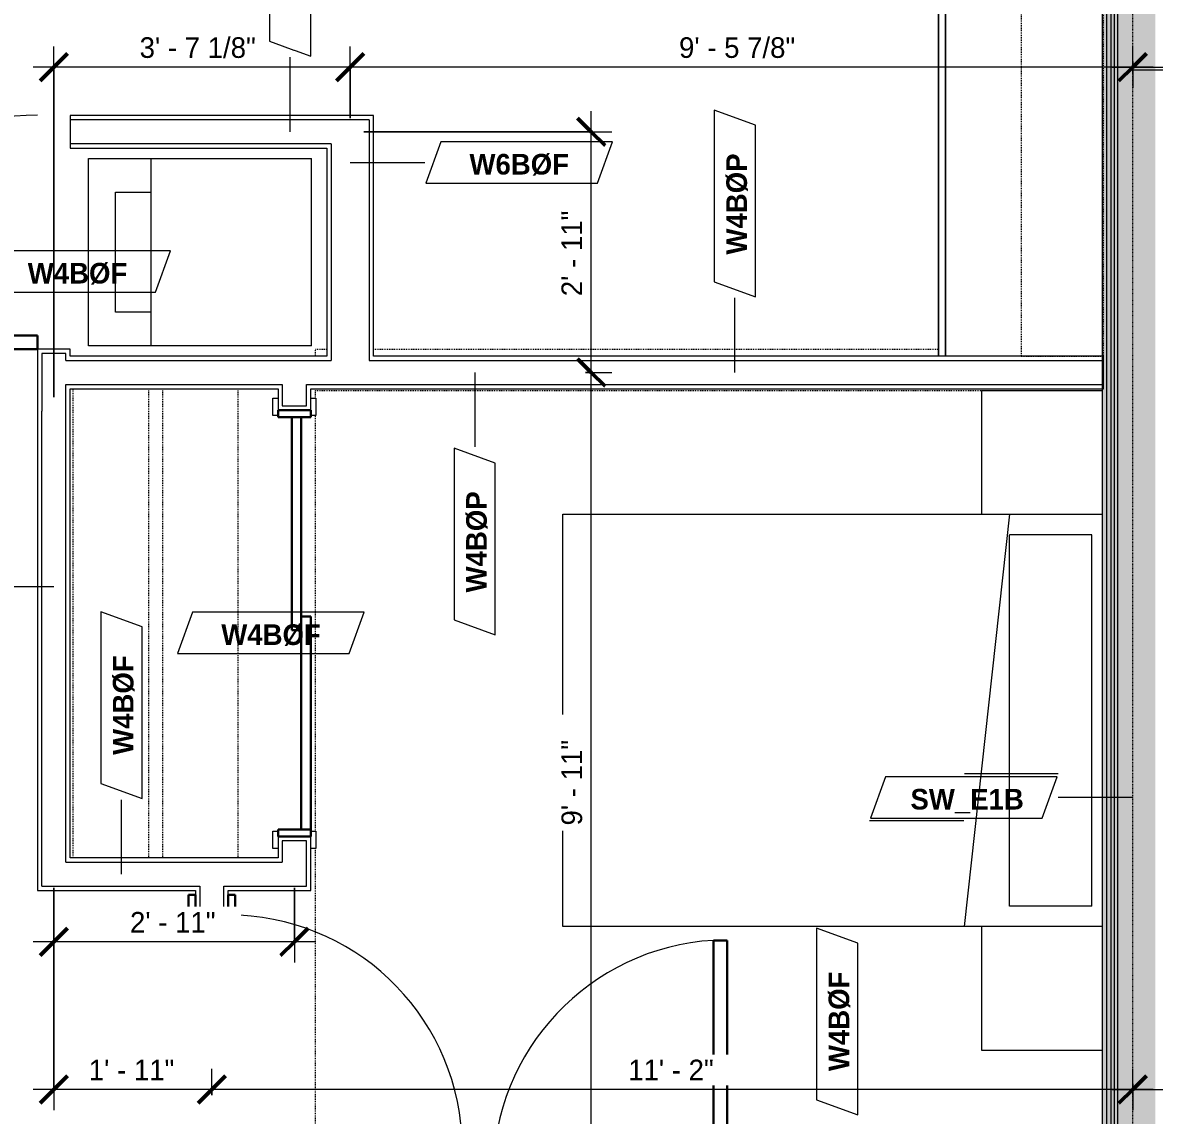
# Model space of a CAD drawing. Header units: inches. Extents: x -4010 to -1814, y 9846 to 12241.
# Drawn here: x -3097.1 to -2932.4, y 11808.7 to 11967.6 of the extents above; entities that cross this region are included whole.
import ezdxf

# ---------------------------------------------------------------- set-up
doc = ezdxf.new("R2010")
doc.units = ezdxf.units.IN
doc.header["$MEASUREMENT"] = 0
doc.linetypes.add('Dash', pattern=[0.25, 0.125, -0.125])
doc.linetypes.add('Dash 3_32_', pattern=[0.1875, 0.09375, -0.09375])
for name, color, linetype, lineweight in [('0-1', 7, 'Continuous', 5), ('A-ANNO-DIMS', 211, 'Continuous', 9), ('A-ANNO-DIMS-32', 211, 'Continuous', 9), ('A-DETL-1', 90, 'Dash 3_32_', 18), ('A-DOOR-3', 31, 'Continuous', 9), ('A-DOOR-4', 31, 'Continuous', 30), ('A-DOOR-FRAM-3', 31, 'Continuous', 30), ('A-WALL', 113, 'Continuous', 18), ('A-WALL-2', 250, 'Continuous', 18), ('A-WALL-3', 113, 'Continuous', 9), ('A-WALL-IDEN', 211, 'Continuous', 9), ('I-FURN', 30, 'Continuous', 9), ('I-FURN-HDLN', 30, 'Dash', 9), ('I-WALL-2', 241, 'Continuous', 5), ('I-WALL-3', 7, 'Continuous', 9), ('P-SANR-FIXT', 6, 'Continuous', 9), ('Q-CASE', 31, 'Continuous', 9), ('Q-CASE-HDLN', 31, 'Dash', 9)]:
    doc.layers.add(name, color=color, linetype=linetype, lineweight=lineweight)
doc.styles.add('Century Gothic', font='ufonts.com_century-gothic.ttf', dxfattribs={"height": 3})
doc.styles.add('Century Gothic_B_1', font='GOTHICB.TTF', dxfattribs={"height": 3})
doc.dimstyles.new('OD_1__HACK_2', dxfattribs={"dimscale": 12, "dimtxt": 3.132505, "dimasz": 0.333333, "dimexe": 0.25, "dimexo": 0.166667, "dimgap": 0.041667, "dimtad": 1, "dimdec": 4, "dimrnd": 0.0625, "dimzin": 3, "dimdsep": 46, "dimlunit": 4, "dimtxsty": 'Century Gothic', "dimblk1": 'OBLIQUE', "dimblk2": 'OBLIQUE', "dimsah": 1, "dimcen": 0.09, "dimdle": 0.25, "dimazin": 0, "dimtfac": 1, "dimtdec": 4, "dimtix": 1, "dimtmove": 0, "dimatfit": 3, "dimfxl": 1, "dimtvp": 1, "dimtfill": 1, "dimfrac": 2, "dimtolj": 1, "dimtzin": 0, "dimarcsym": 2})

# ---------------------------------------------------------------- blocks, each defined once
blk = doc.blocks.new('CTR - 1st Phase - Common Walls_rvt-1-UNIT PLANS - 1ST FLOOR')
at = {"layer": 'I-WALL-2'}
for points in [[(-2939.96, 11725.36), (-2939.34, 11725.36), (-2939.34, 12081.69), (-2939.96, 12081.69), (-2939.96, 11726.32)], [(-2938.71, 11724.74), (-2938.71, 12081.69), (-2939.34, 12081.69), (-2939.34, 11724.74)], [(-2938.21, 11724.74), (-2938.21, 12081.69), (-2938.71, 12081.69), (-2938.71, 11724.74)], [(-2937.71, 11724.74), (-2937.71, 12081.69), (-2938.21, 12081.69), (-2938.21, 11724.74)], [(-2937.71, 11724.74), (-2932.21, 11724.74), (-2932.21, 12081.69), (-2937.71, 12081.69), (-2937.71, 11725.36)]]:
    blk.add_hatch(color=256, dxfattribs=at).paths.add_polyline_path(points, flags=0)
at = {"layer": 'A-WALL-2'}
for p, q in [((-2939.34, 12081.69), (-2939.34, 11725.36)), ((-2938.71, 12081.69), (-2938.71, 11725.36)), ((-2938.21, 12081.69), (-2938.21, 11725.36)), ((-2937.71, 12081.69), (-2937.71, 11725.36))]:
    blk.add_line(p, q, dxfattribs=at)
at = {"layer": 'I-WALL-3'}
blk.add_line((-2939.96, 12081.69), (-2939.96, 11761.49), dxfattribs=at)
blk = doc.blocks.new('SLIDING - FLUSH - 5-0 x 6-8-3203586-UNIT PLANS - 1ST FLOOR')
at = {"layer": 'A-DOOR-3'}
for p, q in [((-32.75, 3.25), (-30.25, 3.25)), ((-32.75, 2.5), (-32.75, 3.25)), ((-30.25, 2.5), (-32.75, 2.5)), ((-30.25, 3.25), (-30.25, 2.5)), ((30.25, 3.25), (32.75, 3.25)), ((30.25, 2.5), (30.25, 3.25)), ((32.75, 2.5), (30.25, 2.5)), ((32.75, 3.25), (32.75, 2.5)), ((-32.75, -2.25), (-30.25, -2.25)), ((-32.75, -3), (-32.75, -2.25)), ((-30.25, -3), (-32.75, -3)), ((-30.25, -2.25), (-30.25, -3)), ((30.25, -2.25), (32.75, -2.25)), ((30.25, -3), (30.25, -2.25)), ((32.75, -3), (30.25, -3)), ((32.75, -2.25), (32.75, -3))]:
    blk.add_line(p, q, dxfattribs=at)
at = {"layer": 'A-DOOR-4'}
for p, q in [((-1, -0.88), (-1, 0.5)), ((-1, 0.5), (30, 0.5)), ((30, 0.5), (30, -0.88)), ((-30, -2.25), (-30, -0.88)), ((-30, -0.88), (1, -0.88)), ((30, -0.88), (-1, -0.88)), ((1, -0.88), (1, -2.25)), ((1, -2.25), (-30, -2.25))]:
    blk.add_line(p, q, dxfattribs=at)
at = {"layer": 'A-DOOR-FRAM-3'}
for p, q in [((-31, -2.25), (-31, 2.5)), ((-31, 2.5), (-30, 2.5)), ((-30, 2.5), (-30, -2.25)), ((30, 2.5), (31, 2.5)), ((30, -2.25), (30, 2.5)), ((31, 2.5), (31, -2.25)), ((-30, -2.25), (-31, -2.25)), ((31, -2.25), (30, -2.25))]:
    blk.add_line(p, q, dxfattribs=at)
blk = doc.blocks.new('SWING - SINGLE - FLUSH - 2-10 x 6-8 - PRIVACY-3199407-UNIT PLANS - 1ST FLOOR')
at = {"layer": 'A-DOOR-3'}
blk.add_arc((17, 2.37), 34.07, 93.3657, 180, dxfattribs=at)
at = {"layer": 'A-DOOR-4'}
for p, q in [((15, 2.37), (15, 36.38)), ((17, 36.38), (15, 36.38)), ((17, 2.37), (17, 36.38)), ((17, 2.37), (15, 2.37))]:
    blk.add_line(p, q, dxfattribs=at)
at = {"layer": 'A-DOOR-FRAM-3'}
for p, q in [((-17, 3.37), (-20, 3.37)), ((-20, 3.37), (-20, 2.37)), ((-17, 2.37), (-17, 3.37)), ((20, 3.37), (17, 3.37)), ((17, 3.37), (17, 2.37)), ((20, 2.37), (20, 3.37)), ((-20, 2.37), (-17, 2.37)), ((17, 2.37), (20, 2.37)), ((-17, -2.38), (-20, -2.38)), ((-20, -2.38), (-20, -3.38)), ((-17, -3.38), (-17, -2.38)), ((20, -2.38), (17, -2.38)), ((17, -2.38), (17, -3.38)), ((20, -3.38), (20, -2.38)), ((-20, -3.38), (-17, -3.38)), ((17, -3.38), (20, -3.38))]:
    blk.add_line(p, q, dxfattribs=at)
blk = doc.blocks.new('OD_CW_Closet - OD_CW_Closet-3786599-UNIT PLANS - 1ST FLOOR')
at = {"layer": 'Q-CASE-HDLN'}
for p, q in [((0.74, -24), (0.74, 0)), ((0.74, 0), (68.99, 0)), ((68.99, 0), (68.99, -24)), ((0.74, -11), (68.99, -11)), ((0.74, -13), (68.99, -13)), ((68.99, -24), (0.74, -24))]:
    blk.add_line(p, q, dxfattribs=at)
blk = doc.blocks.new('SWING - SINGLE - FLUSH - 34_ x 80_ - OFFSET PIVOT DOOR AT WASHER_DRYER-3630089-UNIT PLANS - 1ST FLOOR')
at = {"layer": 'A-DOOR-3'}
blk.add_arc((17, -2.37), 34.07, 180, 266.6343, dxfattribs=at)
at = {"layer": 'A-DOOR-4'}
for p, q in [((15, -2.37), (15, -36.38)), ((17, -2.37), (15, -2.37)), ((17, -2.37), (17, -36.38)), ((17, -36.38), (15, -36.38))]:
    blk.add_line(p, q, dxfattribs=at)
blk = doc.blocks.new('Bed-Standard - Queen 60_ x 79_-V75-UNIT PLANS - 1ST FLOOR')
at = {"layer": 'I-FURN'}
for p, q in [((-19.31, 41.3), (40.69, 41.3)), ((-19.31, -37.2), (-19.31, 41.3)), ((40.69, 41.3), (40.69, -37.2)), ((40.69, -23.7), (-19.31, -17.13)), ((-16.31, -23.7), (37.69, -23.7)), ((-16.31, -35.7), (-16.31, -23.7)), ((37.69, -35.7), (37.69, -23.7)), ((-16.31, -35.7), (37.69, -35.7))]:
    blk.add_line(p, q, dxfattribs=at)
at = {"layer": 'I-FURN-HDLN'}
for p, q in [((-55.31, 77.3), (-7.94, 77.3)), ((-5.44, 77.3), (55.06, 77.3)), ((57.56, 77.3), (58.94, 77.3)), ((58.69, 77.3), (58.69, -37.2)), ((63.69, 77.3), (64.69, 77.3)), ((64.69, 77.3), (64.69, 75.61)), ((64.69, 68.86), (64.69, -13.39)), ((-55.31, 17.36), (-55.31, 51.36))]:
    blk.add_line(p, q, dxfattribs=at)
blk = doc.blocks.new('Stacked Washer and Dryer - 26_x25_ - Private-1352637-UNIT PLANS - 1ST FLOOR')
at = {"layer": 'P-SANR-FIXT'}
for p, q in [((0, 13.625), (32.4375, 13.625)), ((0, 13.625), (0, -13.625)), ((23.34375, 13.625), (23.34375, -13.625)), ((32.4375, 13.625), (32.4375, -13.625)), ((23.34375, 8.75), (28.53125, 8.75)), ((28.53125, 8.75), (28.53125, -8.75)), ((28.53125, -8.75), (23.34375, -8.75)), ((32.4375, -13.625), (0, -13.625))]:
    blk.add_line(p, q, dxfattribs=at)
blk = doc.blocks.new('Table-Night Stand - 18_ x 18_ x 24_-1372838-UNIT PLANS - 1ST FLOOR')
at = {"layer": 'I-FURN'}
for p, q in [((0.15, 0), (18.15, 0)), ((18.15, 0), (18.15, -17.5))]:
    blk.add_line(p, q, dxfattribs=at)
blk = doc.blocks.new('Table-Night Stand - 18_ x 18_ x 24_-V87-UNIT PLANS - 1ST FLOOR')
at = {"layer": 'I-FURN'}
for p, q in [((0.15, 0), (18.15, 0)), ((0.15, -17.5), (0.15, 0))]:
    blk.add_line(p, q, dxfattribs=at)
blk = doc.blocks.new('OD_CW_Base Cabinet - OD_CW_Base Cabinet-3857750-UNIT PLANS - 1ST FLOOR')
at = {"layer": 'Q-CASE'}
for p, q in [((0.74, 1), (162.69, 1)), ((162.69, 1), (0.74, 1)), ((0.74, 0), (162.69, 0)), ((162.69, 0), (0.74, 0))]:
    blk.add_line(p, q, dxfattribs=at)
blk = doc.blocks.new('OD_CW_Upper Cabinet - OD_CW_Upper Cabinet-3856828-UNIT PLANS - 1ST FLOOR')
at = {"layer": 'Q-CASE-HDLN'}
for p, q in [((162.69, 24), (0.74, 24)), ((0.74, 24), (0.74, 12)), ((162.69, 12), (162.69, 24)), ((0.74, 12), (162.69, 12))]:
    blk.add_line(p, q, dxfattribs=at)
blk = doc.blocks.new('DIMBLOCK214-UNIT PLANS - 1ST FLOOR')
at = {"layer": 'A-ANNO-DIMS-32'}
for p, q in [((-2821.65, 11953.74), (-2821.65, 11964.16)), ((-2938.52, 11961.16), (-2821.65, 11961.16)), ((-2935.52, 11961.98), (-2935.52, 11958.16)), ((-2935.52, 11961.16), (-2935.52, 11961.98)), ((-2821.65, 11961.16), (-2821.65, 11953.74))]:
    blk.add_line(p, q, dxfattribs=at)
at = {"layer": 'A-ANNO-DIMS-32', "lineweight": 50}
for p, q in [((-2935.52, 11961.16), (-2933.52, 11963.16)), ((-2821.65, 11961.16), (-2819.65, 11963.16)), ((-2935.52, 11961.16), (-2937.52, 11959.16)), ((-2821.65, 11961.16), (-2823.65, 11959.16))]:
    blk.add_line(p, q, dxfattribs=at)
at = {"layer": 'A-ANNO-DIMS-32', "color": 0, "insert": (-2887.66, 11965.5), "char_height": 3, "width": 21.7784, "attachment_point": 1, "line_spacing_factor": 0.984502, "style": 'Century Gothic', "bg_fill": 3, "box_fill_scale": 1.25, "bg_fill_color": 256, "bg_fill_true_color": 13158600, "bg_fill_transparency": 0}
blk.add_mtext('9\' - 5 7/8"', dxfattribs=at)
blk = doc.blocks.new('_Oblique')
at = {"color": 0, "linetype": 'ByBlock', "lineweight": -2}
blk.add_line((-0.5, -0.5), (0.5, 0.5), dxfattribs=at)
blk = doc.blocks.new('DIMBLOCK216-UNIT PLANS - 1ST FLOOR')
at = {"layer": 'A-ANNO-DIMS-32', "lineweight": 50}
for p, q in [((-2935.52, 11812.42), (-2933.52, 11814.42)), ((-2801.52, 11812.42), (-2799.52, 11814.42)), ((-2935.52, 11812.42), (-2937.52, 11810.42)), ((-2801.52, 11812.42), (-2803.52, 11810.42))]:
    blk.add_line(p, q, dxfattribs=at)
at = {"layer": 'A-ANNO-DIMS-32'}
for p, q in [((-2938.52, 11812.42), (-2801.52, 11812.42)), ((-2935.52, 11813.25), (-2935.52, 11809.42)), ((-2935.52, 11812.42), (-2935.52, 11813.25)), ((-2801.52, 11813.25), (-2801.52, 11809.42)), ((-2801.52, 11812.42), (-2801.52, 11813.25))]:
    blk.add_line(p, q, dxfattribs=at)
at = {"layer": 'A-ANNO-DIMS-32', "color": 0, "insert": (-2874.94, 11816.76), "char_height": 3, "width": 15.394, "attachment_point": 1, "line_spacing_factor": 0.984502, "style": 'Century Gothic', "bg_fill": 3, "box_fill_scale": 1.25, "bg_fill_color": 256, "bg_fill_true_color": 13158600, "bg_fill_transparency": 0}
blk.add_mtext('11\' - 2"', dxfattribs=at)
blk = doc.blocks.new('DIMBLOCK220-UNIT PLANS - 1ST FLOOR')
at = {"layer": 'A-ANNO-DIMS-32', "lineweight": 50}
for p, q in [((-3014.31, 11916.74), (-3016.31, 11918.74)), ((-3014.31, 11916.74), (-3012.31, 11914.74)), ((-3014.31, 11797.74), (-3016.31, 11799.74)), ((-3014.31, 11797.74), (-3012.31, 11795.74))]:
    blk.add_line(p, q, dxfattribs=at)
at = {"layer": 'A-ANNO-DIMS-32'}
for p, q in [((-3015.14, 11916.74), (-3011.31, 11916.74)), ((-3014.31, 11916.74), (-3015.14, 11916.74)), ((-3014.31, 11797.74), (-3014.31, 11916.74)), ((-3015.14, 11797.74), (-3011.31, 11797.74)), ((-3014.31, 11797.74), (-3015.14, 11797.74))]:
    blk.add_line(p, q, dxfattribs=at)
at = {"layer": 'A-ANNO-DIMS-32', "color": 0, "insert": (-3018.65, 11850.83), "char_height": 3, "width": 15.394, "attachment_point": 1, "rotation": 90, "line_spacing_factor": 0.984502, "style": 'Century Gothic', "bg_fill": 3, "box_fill_scale": 1.25, "bg_fill_color": 256, "bg_fill_true_color": 13158600, "bg_fill_transparency": 0}
blk.add_mtext('9\' - 11"', dxfattribs=at)
blk = doc.blocks.new('DIMBLOCK221-UNIT PLANS - 1ST FLOOR')
at = {"layer": 'A-ANNO-DIMS-32'}
for p, q in [((-3014.31, 11916.74), (-3014.31, 11954.74)), ((-3047.4, 11951.74), (-3011.31, 11951.74)), ((-3014.31, 11951.74), (-3047.4, 11951.74)), ((-3015.14, 11916.74), (-3011.31, 11916.74)), ((-3014.31, 11916.74), (-3015.14, 11916.74))]:
    blk.add_line(p, q, dxfattribs=at)
at = {"layer": 'A-ANNO-DIMS-32', "lineweight": 50}
for p, q in [((-3014.31, 11951.74), (-3016.31, 11953.74)), ((-3014.31, 11951.74), (-3012.31, 11949.74)), ((-3014.31, 11916.74), (-3016.31, 11918.74)), ((-3014.31, 11916.74), (-3012.31, 11914.74))]:
    blk.add_line(p, q, dxfattribs=at)
at = {"layer": 'A-ANNO-DIMS-32', "color": 0, "insert": (-3018.65, 11927.83), "char_height": 3, "width": 15.394, "attachment_point": 1, "rotation": 90, "line_spacing_factor": 0.984502, "style": 'Century Gothic', "bg_fill": 3, "box_fill_scale": 1.25, "bg_fill_color": 256, "bg_fill_true_color": 13158600, "bg_fill_transparency": 0}
blk.add_mtext('2\' - 11"', dxfattribs=at)
blk = doc.blocks.new('DIMBLOCK222-UNIT PLANS - 1ST FLOOR')
at = {"layer": 'A-ANNO-DIMS-32'}
for p, q in [((-3092.52, 11841.74), (-3092.52, 11830.91)), ((-3092.52, 11833.91), (-3092.52, 11841.74)), ((-3057.52, 11841.74), (-3057.52, 11830.91)), ((-3057.52, 11833.91), (-3057.52, 11841.74)), ((-3054.52, 11833.91), (-3095.52, 11833.91))]:
    blk.add_line(p, q, dxfattribs=at)
at = {"layer": 'A-ANNO-DIMS-32', "lineweight": 50}
for p, q in [((-3092.52, 11833.91), (-3090.52, 11835.91)), ((-3057.52, 11833.91), (-3055.52, 11835.91)), ((-3092.52, 11833.91), (-3094.52, 11831.91)), ((-3057.52, 11833.91), (-3059.52, 11831.91))]:
    blk.add_line(p, q, dxfattribs=at)
at = {"layer": 'A-ANNO-DIMS-32', "color": 0, "insert": (-3081.44, 11838.25), "char_height": 3, "width": 15.394, "attachment_point": 1, "line_spacing_factor": 0.984502, "style": 'Century Gothic', "bg_fill": 3, "box_fill_scale": 1.25, "bg_fill_color": 256, "bg_fill_true_color": 13158600, "bg_fill_transparency": 0}
blk.add_mtext('2\' - 11"', dxfattribs=at)
blk = doc.blocks.new('DIMBLOCK223-UNIT PLANS - 1ST FLOOR')
at = {"layer": 'A-ANNO-DIMS-32'}
for p, q in [((-3049.4, 11953.74), (-3049.4, 11964.16)), ((-2935.52, 11960.33), (-2935.52, 11964.16)), ((-2932.52, 11961.16), (-3049.4, 11961.16)), ((-3049.4, 11961.16), (-3049.4, 11953.74)), ((-2935.52, 11961.16), (-2935.52, 11960.33))]:
    blk.add_line(p, q, dxfattribs=at)
at = {"layer": 'A-ANNO-DIMS-32', "lineweight": 50}
for p, q in [((-3049.4, 11961.16), (-3047.4, 11963.16)), ((-2935.52, 11961.16), (-2933.52, 11963.16)), ((-3049.4, 11961.16), (-3051.4, 11959.16)), ((-2935.52, 11961.16), (-2937.52, 11959.16))]:
    blk.add_line(p, q, dxfattribs=at)
at = {"layer": 'A-ANNO-DIMS-32', "color": 0, "insert": (-3001.54, 11965.5), "char_height": 3, "width": 21.7784, "attachment_point": 1, "line_spacing_factor": 0.984502, "style": 'Century Gothic', "bg_fill": 3, "box_fill_scale": 1.25, "bg_fill_color": 256, "bg_fill_true_color": 13158600, "bg_fill_transparency": 0}
blk.add_mtext('9\' - 5 7/8"', dxfattribs=at)
blk = doc.blocks.new('DIMBLOCK224-UNIT PLANS - 1ST FLOOR')
at = {"layer": 'A-ANNO-DIMS-32'}
for p, q in [((-3092.52, 11913.12), (-3092.52, 11964.16)), ((-3049.4, 11953.74), (-3049.4, 11964.16)), ((-3049.4, 11961.16), (-3095.52, 11961.16)), ((-3092.52, 11961.16), (-3092.52, 11913.12)), ((-3049.4, 11961.16), (-3049.4, 11953.74))]:
    blk.add_line(p, q, dxfattribs=at)
at = {"layer": 'A-ANNO-DIMS-32', "lineweight": 50}
for p, q in [((-3092.52, 11961.16), (-3090.52, 11963.16)), ((-3049.4, 11961.16), (-3047.4, 11963.16)), ((-3092.52, 11961.16), (-3094.52, 11959.16)), ((-3049.4, 11961.16), (-3051.4, 11959.16))]:
    blk.add_line(p, q, dxfattribs=at)
at = {"layer": 'A-ANNO-DIMS-32', "color": 0, "insert": (-3080.04, 11965.5), "char_height": 3, "width": 21.7784, "attachment_point": 1, "line_spacing_factor": 0.984502, "style": 'Century Gothic', "bg_fill": 3, "box_fill_scale": 1.25, "bg_fill_color": 256, "bg_fill_true_color": 13158600, "bg_fill_transparency": 0}
blk.add_mtext('3\' - 7 1/8"', dxfattribs=at)
blk = doc.blocks.new('DIMBLOCK225-UNIT PLANS - 1ST FLOOR')
at = {"layer": 'A-ANNO-DIMS-32'}
for p, q in [((-3069.52, 11811.59), (-3069.52, 11815.42)), ((-2935.52, 11811.59), (-2935.52, 11815.42)), ((-2932.52, 11812.42), (-3069.52, 11812.42)), ((-3069.52, 11812.42), (-3069.52, 11811.59)), ((-2935.52, 11812.42), (-2935.52, 11811.59))]:
    blk.add_line(p, q, dxfattribs=at)
at = {"layer": 'A-ANNO-DIMS-32', "lineweight": 50}
for p, q in [((-3069.52, 11812.42), (-3067.52, 11814.42)), ((-2935.52, 11812.42), (-2933.52, 11814.42)), ((-3069.52, 11812.42), (-3071.52, 11810.42)), ((-2935.52, 11812.42), (-2937.52, 11810.42))]:
    blk.add_line(p, q, dxfattribs=at)
at = {"layer": 'A-ANNO-DIMS-32', "color": 0, "insert": (-3008.94, 11816.76), "char_height": 3, "width": 15.394, "attachment_point": 1, "line_spacing_factor": 0.984502, "style": 'Century Gothic', "bg_fill": 3, "box_fill_scale": 1.25, "bg_fill_color": 256, "bg_fill_true_color": 13158600, "bg_fill_transparency": 0}
blk.add_mtext('11\' - 2"', dxfattribs=at)
blk = doc.blocks.new('DIMBLOCK226-UNIT PLANS - 1ST FLOOR')
at = {"layer": 'A-ANNO-DIMS-32'}
for p, q in [((-3092.52, 11841.74), (-3092.52, 11809.42)), ((-3092.52, 11812.42), (-3092.52, 11841.74)), ((-3069.52, 11811.59), (-3069.52, 11815.42)), ((-3069.52, 11812.42), (-3095.52, 11812.42)), ((-3069.52, 11812.42), (-3069.52, 11811.59))]:
    blk.add_line(p, q, dxfattribs=at)
at = {"layer": 'A-ANNO-DIMS-32', "lineweight": 50}
for p, q in [((-3092.52, 11812.42), (-3090.52, 11814.42)), ((-3069.52, 11812.42), (-3067.52, 11814.42)), ((-3092.52, 11812.42), (-3094.52, 11810.42)), ((-3069.52, 11812.42), (-3071.52, 11810.42))]:
    blk.add_line(p, q, dxfattribs=at)
at = {"layer": 'A-ANNO-DIMS-32', "color": 0, "insert": (-3087.44, 11816.76), "char_height": 3, "width": 15.394, "attachment_point": 1, "line_spacing_factor": 0.984502, "style": 'Century Gothic', "bg_fill": 3, "box_fill_scale": 1.25, "bg_fill_color": 256, "bg_fill_true_color": 13158600, "bg_fill_transparency": 0}
blk.add_mtext('1\' - 11"', dxfattribs=at)
blk = doc.blocks.new('Wall Tag - Shear Wall-3956451-UNIT PLANS - 1ST FLOOR')
at = {"layer": 'A-WALL-IDEN'}
for p, q in [((0.4291, 0.1068), (0.0033, 0.1068)), ((-0.3561, 0.0937), (-0.4244, -0.0937)), ((0.4244, 0.0937), (-0.3561, 0.0937)), ((0.3561, -0.0937), (0.4244, 0.0937)), ((-0.4244, -0.0937), (0.3561, -0.0937)), ((0, -0.1068), (-0.4291, -0.1068))]:
    blk.add_line(p, q, dxfattribs=at)
blk = doc.blocks.new('Wall Tag - Arch Wall-3956453-UNIT PLANS - 1ST FLOOR')
at = {"layer": 'A-WALL-IDEN'}
for p, q in [((-0.3561, 0.0937), (-0.4244, -0.0937)), ((0.4244, 0.0937), (-0.3561, 0.0937)), ((0.3561, -0.0937), (0.4244, 0.0937)), ((-0.4244, -0.0937), (0.3561, -0.0937))]:
    blk.add_line(p, q, dxfattribs=at)

msp = doc.modelspace()

# ---------------------------------------------------------------- linework, layer by layer
at = {"layer": 'A-DETL-1'}
msp.add_line((-2935.52374, 11725.3644), (-2935.52374, 12079.3644), dxfattribs=at)
msp.add_line((-2935.52374, 11725.3644), (-2935.52374, 12079.3644), dxfattribs=at)
at = {"layer": 'A-WALL'}
for p, q in [((-3046.64874, 11953.4894), (-3090.14874, 11953.4894)), ((-3046.64874, 11953.4894), (-3046.64874, 11918.4894)), ((-3052.14874, 11949.9894), (-3090.14874, 11949.9894)), ((-3052.14874, 11949.9894), (-3052.14874, 11918.4894)), ((-3090.77374, 11919.4894), (-3094.27374, 11919.4894)), ((-3094.27374, 11919.4894), (-3094.27374, 11911.11899)), ((-3090.77374, 11918.4894), (-3090.77374, 11919.4894)), ((-3090.77374, 11918.4894), (-3052.14874, 11918.4894)), ((-3046.64874, 11918.4894), (-2939.77374, 11918.4894)), ((-3090.77374, 11911.11899), (-3090.77374, 11914.9894)), ((-3090.77374, 11914.9894), (-3059.27374, 11914.9894)), ((-3059.27374, 11914.9894), (-3059.27374, 11911.8644)), ((-3055.77374, 11911.8644), (-3055.77374, 11914.9894)), ((-3055.77374, 11914.9894), (-2939.77374, 11914.9894)), ((-3094.27374, 11841.9894), (-3094.27374, 11911.11899)), ((-3090.77374, 11845.4894), (-3090.77374, 11911.11899)), ((-3059.27374, 11911.8644), (-3055.77374, 11911.8644)), ((-3059.27374, 11848.6144), (-3059.27374, 11845.4894)), ((-3055.77374, 11848.6144), (-3059.27374, 11848.6144)), ((-3055.77374, 11841.9894), (-3055.77374, 11848.6144)), ((-3090.77374, 11845.4894), (-3059.27374, 11845.4894)), ((-3094.27374, 11841.9894), (-3071.27374, 11841.9894)), ((-3071.27374, 11841.9894), (-3071.27374, 11838.3644)), ((-3067.77374, 11838.3644), (-3067.77374, 11841.9894)), ((-3067.77374, 11841.9894), (-3055.77374, 11841.9894)), ((-3071.27374, 11838.3644), (-3067.77374, 11838.3644))]:
    msp.add_line(p, q, dxfattribs=at)
at = {"layer": 'A-WALL-3'}
for p, q in [((-3046.02374, 11954.1144), (-3090.14874, 11954.1144)), ((-3090.14874, 11954.1144), (-3090.14874, 11949.3644)), ((-3046.02374, 11919.1144), (-3046.02374, 11954.1144)), ((-3090.14874, 11949.3644), (-3052.77374, 11949.3644)), ((-3052.77374, 11949.3644), (-3052.77374, 11919.1144)), ((-3094.89874, 11920.1144), (-3094.89874, 11911.11899)), ((-3090.14874, 11920.1144), (-3094.89874, 11920.1144)), ((-3090.14874, 11919.1144), (-3090.14874, 11920.1144)), ((-3052.77374, 11919.1144), (-3090.14874, 11919.1144)), ((-2939.77374, 11919.1144), (-3046.02374, 11919.1144)), ((-2939.77374, 11914.3644), (-2939.77374, 11919.1144)), ((-3090.14874, 11911.11899), (-3090.14874, 11914.3644)), ((-3090.14874, 11914.3644), (-3059.89874, 11914.3644)), ((-3059.89874, 11914.3644), (-3059.89874, 11911.2394)), ((-3055.14874, 11911.2394), (-3055.14874, 11914.3644)), ((-3055.14874, 11914.3644), (-2939.77374, 11914.3644)), ((-3094.89874, 11911.11899), (-3094.89874, 11841.3644)), ((-3090.14874, 11846.1144), (-3090.14874, 11911.11899)), ((-3059.89874, 11911.2394), (-3055.14874, 11911.2394)), ((-3055.14874, 11849.2394), (-3059.89874, 11849.2394)), ((-3059.89874, 11849.2394), (-3059.89874, 11846.1144)), ((-3055.14874, 11841.3644), (-3055.14874, 11849.2394)), ((-3059.89874, 11846.1144), (-3090.14874, 11846.1144)), ((-3094.89874, 11841.3644), (-3071.89874, 11841.3644)), ((-3071.89874, 11841.3644), (-3071.89874, 11837.7394)), ((-3067.14874, 11837.7394), (-3067.14874, 11841.3644)), ((-3067.14874, 11841.3644), (-3055.14874, 11841.3644)), ((-3071.89874, 11837.7394), (-3067.14874, 11837.7394))]:
    msp.add_line(p, q, dxfattribs=at)
at = {"layer": 'A-WALL-IDEN'}
for p, q in [((-2993.4123, 11916.7394), (-2993.4123, 11927.58255)), ((-3092.52374, 11885.55572), (-3103.36689, 11885.55572)), ((-2935.52374, 11854.90391), (-2946.36689, 11854.90391))]:
    msp.add_line(p, q, dxfattribs=at)

# ---------------------------------------------------------------- block references
at = {"layer": '0-1'}
msp.add_blockref('CTR - 1st Phase - Common Walls_rvt-1-UNIT PLANS - 1ST FLOOR', (0, 0), dxfattribs=at)
at = {"layer": 'A-DOOR-3'}
for name, p, rotation in [('SWING - SINGLE - FLUSH - 34_ x 80_ - OFFSET PIVOT DOOR AT WASHER_DRYER-3630089-UNIT PLANS - 1ST FLOOR', (-3092.52374, 11937.1144), 270.00000000002), ('SLIDING - FLUSH - 5-0 x 6-8-3203586-UNIT PLANS - 1ST FLOOR', (-3057.39874, 11880.2394), 89.99999999995266), ('SWING - SINGLE - FLUSH - 2-10 x 6-8 - PRIVACY-3199407-UNIT PLANS - 1ST FLOOR', (-3069.52374, 11820.7394), 269.9999999999648)]:
    msp.add_blockref(name, p, dxfattribs=dict(at, rotation=rotation))
msp.add_blockref('SWING - SINGLE - FLUSH - 2-10 x 6-8 - PRIVACY-3199407-UNIT PLANS - 1ST FLOOR', (-3011.52374, 11797.7394), dxfattribs=at)
at = {"layer": 'A-WALL-IDEN', "xscale": 31.99999999999999, "yscale": 31.99999999999999, "zscale": 31.99999999999999, "rotation": 89.99999999999991}
for p in [(-3031.27515, 11892.16454), (-3082.68821, 11868.31426)]:
    msp.add_blockref('Wall Tag - Arch Wall-3956453-UNIT PLANS - 1ST FLOOR', p, dxfattribs=at)
at = {"layer": 'A-WALL-IDEN', "xscale": 31.99999999999999, "yscale": 31.99999999999999, "zscale": 31.99999999999999}
for name, p in [('Wall Tag - Arch Wall-3956453-UNIT PLANS - 1ST FLOOR', (-3060.94175, 11878.84506)), ('Wall Tag - Shear Wall-3956451-UNIT PLANS - 1ST FLOOR', (-2960.0986, 11854.90391))]:
    msp.add_blockref(name, p, dxfattribs=at)
at = {"layer": 'I-FURN', "rotation": 89.99999999996894}
for name, p in [('Bed-Standard - Queen 60_ x 79_-V75-UNIT PLANS - 1ST FLOOR', (-2977.16474, 11855.42587)), ('Table-Night Stand - 18_ x 18_ x 24_-1372838-UNIT PLANS - 1ST FLOOR', (-2957.45982, 11895.9674)), ('Table-Night Stand - 18_ x 18_ x 24_-V87-UNIT PLANS - 1ST FLOOR', (-2957.45982, 11817.9674))]:
    msp.add_blockref(name, p, dxfattribs=at)
at = {"layer": 'P-SANR-FIXT', "rotation": 180}
msp.add_blockref('Stacked Washer and Dryer - 26_x25_ - Private-1352637-UNIT PLANS - 1ST FLOOR', (-3055.02374, 11934.2394), dxfattribs=at)
at = {"layer": 'Q-CASE'}
for name, p, rotation in [('OD_CW_Base Cabinet - OD_CW_Base Cabinet-3857750-UNIT PLANS - 1ST FLOOR', (-2963.77374, 12081.8021), 269.9999999999927), ('OD_CW_Upper Cabinet - OD_CW_Upper Cabinet-3856828-UNIT PLANS - 1ST FLOOR', (-2963.77374, 12081.8021), 270.0000000000132), ('OD_CW_Closet - OD_CW_Closet-3786599-UNIT PLANS - 1ST FLOOR', (-3065.73506, 11915.1021), 269.9999999999766)]:
    msp.add_blockref(name, p, dxfattribs=dict(at, rotation=rotation))

# ---------------------------------------------------------------- texts
at = {"layer": 'A-WALL-IDEN', "char_height": 3, "attachment_point": 1, "rotation": 90, "style": 'Century Gothic_B_1'}
for s, insert, width in [('W4BØP', (-2994.65983, 11933.88416), 17.877), ('W4BØP', (-3032.52268, 11884.73444), 17.877), ('W4BØF', (-3083.93575, 11861.09834), 17.372)]:
    msp.add_mtext(s, dxfattribs=dict(at, insert=insert, width=width))
at = {"layer": 'A-WALL-IDEN', "char_height": 3, "attachment_point": 1, "style": 'Century Gothic_B_1'}
for s, insert, width in [('W4BØF', (-3068.15767, 11880.09259), 17.372), ('SW_E1B', (-2967.86255, 11856.15144), 18.685)]:
    msp.add_mtext(s, dxfattribs=dict(at, insert=insert, width=width))

# ---------------------------------------------------------------- next in the draw order: dimensions: what is measured, and where the dimension line sits
at = {"layer": 'A-ANNO-DIMS'}
for base, p1, p2, override, picture, middle in [((-2821.64874, 11961.1563), (-2935.52374, 11963.98473), (-2821.64874, 11951.7394), {"dimpost": '<>', "dimfxl": 114.531497}, 'DIMBLOCK214-UNIT PLANS - 1ST FLOOR', (-2878.58624, 11963.39797)), ((-3092.52374, 11833.90685), (-3057.52374, 11843.7394), (-3092.52374, 11843.7394), {"dimpost": '<>', "dimfxl": 35}, 'DIMBLOCK222-UNIT PLANS - 1ST FLOOR', (-3075.02374, 11835.94458)), ((-2801.52374, 11812.41916), (-2935.52374, 11815.24759), (-2801.52374, 11815.24759), {"dimpost": '<>', "dimfxl": 134}, 'DIMBLOCK216-UNIT PLANS - 1ST FLOOR', (-2868.52374, 11814.45689))]:
    dim = msp.add_linear_dim(base=base, p1=p1, p2=p2, dimstyle='OD_1__HACK_2', override=override, dxfattribs=at)
    dim.commit()
    dim.dimension.update_dxf_attribs({"geometry": picture, "text_midpoint": middle})
dim = msp.add_linear_dim(base=(-3014.30723, 11916.7394), p1=(-3017.13566, 11797.7394), p2=(-3017.13566, 11916.7394), angle=90, dimstyle='OD_1__HACK_2', override={"dimpost": '<>', "dimfxl": 119}, dxfattribs=at)
dim.commit()
dim.dimension.update_dxf_attribs({"geometry": 'DIMBLOCK220-UNIT PLANS - 1ST FLOOR', "text_midpoint": (-3016.38269, 11857.2394)})

# ---------------------------------------------------------------- next in the draw order: dimensions: what is measured, and where the dimension line sits
dim = msp.add_linear_dim(base=(-3014.30723, 11951.7394), p1=(-3017.13566, 11916.7394), p2=(-3049.39874, 11951.7394), angle=90, dimstyle='OD_1__HACK_2', override={"dimpost": '<>', "dimfxl": 47.601537}, dxfattribs=at)
dim.commit()
dim.dimension.update_dxf_attribs({"geometry": 'DIMBLOCK221-UNIT PLANS - 1ST FLOOR', "text_midpoint": (-3016.34496, 11934.2394)})
dim = msp.add_linear_dim(base=(-3069.52374, 11812.41916), p1=(-2935.52374, 11809.59073), p2=(-3069.52374, 11809.59073), dimstyle='OD_1__HACK_2', override={"dimpost": '<>', "dimfxl": 134}, dxfattribs=at)
dim.commit()
dim.dimension.update_dxf_attribs({"geometry": 'DIMBLOCK225-UNIT PLANS - 1ST FLOOR', "text_midpoint": (-3002.52374, 11814.45689)})

# ---------------------------------------------------------------- next in the draw order: linework, layer by layer
at = {"layer": 'A-WALL-IDEN'}
msp.add_line((-3031.27515, 11916.7394), (-3031.27515, 11905.89624), dxfattribs=at)

# ---------------------------------------------------------------- next in the draw order: block references
at = {"layer": 'A-WALL-IDEN', "xscale": 31.99999999999999, "yscale": 31.99999999999999, "zscale": 31.99999999999999}
msp.add_blockref('Wall Tag - Arch Wall-3956453-UNIT PLANS - 1ST FLOOR', (-3024.82388, 11947.28319), dxfattribs=at)
at = {"layer": 'A-WALL-IDEN', "xscale": 31.99999999999999, "yscale": 31.99999999999999, "zscale": 31.99999999999999, "rotation": 89.99999999999991}
msp.add_blockref('Wall Tag - Arch Wall-3956453-UNIT PLANS - 1ST FLOOR', (-2978.52936, 11822.31426), dxfattribs=at)

# ---------------------------------------------------------------- next in the draw order: texts
at = {"layer": 'A-WALL-IDEN', "insert": (-3032.0398, 11948.53073), "char_height": 3, "width": 17.372, "attachment_point": 1, "style": 'Century Gothic_B_1'}
msp.add_mtext('W6BØF', dxfattribs=at)
at = {"layer": 'A-WALL-IDEN', "insert": (-2979.77689, 11815.09834), "char_height": 3, "width": 17.372, "attachment_point": 1, "rotation": 90, "style": 'Century Gothic_B_1'}
msp.add_mtext('W4BØF', dxfattribs=at)

# ---------------------------------------------------------------- next in the draw order: dimensions: what is measured, and where the dimension line sits
at = {"layer": 'A-ANNO-DIMS'}
for base, p1, p2, override, picture, middle in [((-3049.39874, 11961.1563), (-2935.52374, 11958.32787), (-3049.39874, 11951.7394), {"dimpost": '<>', "dimfxl": 114.065436}, 'DIMBLOCK223-UNIT PLANS - 1ST FLOOR', (-2992.46124, 11963.39797)), ((-3092.52374, 11812.41916), (-3069.52374, 11809.59073), (-3092.52374, 11843.7394), {"dimpost": '<>', "dimfxl": 41.171973}, 'DIMBLOCK226-UNIT PLANS - 1ST FLOOR', (-3081.02374, 11814.41916))]:
    dim = msp.add_linear_dim(base=base, p1=p1, p2=p2, dimstyle='OD_1__HACK_2', override=override, dxfattribs=at)
    dim.commit()
    dim.dimension.update_dxf_attribs({"geometry": picture, "text_midpoint": middle})

# ---------------------------------------------------------------- next in the draw order: linework, layer by layer
at = {"layer": 'A-WALL-IDEN'}
for p, q in [((-2935.52374, 11960.78425), (-2924.68058, 11960.78425)), ((-3082.68821, 11843.7394), (-3082.68821, 11854.58255))]:
    msp.add_line(p, q, dxfattribs=at)

# ---------------------------------------------------------------- next in the draw order: block references
at = {"layer": 'A-WALL-IDEN', "xscale": 31.99999999999999, "yscale": 31.99999999999999, "zscale": 31.99999999999999, "rotation": 89.99999999999991}
msp.add_blockref('Wall Tag - Arch Wall-3956453-UNIT PLANS - 1ST FLOOR', (-2993.4123, 11941.31426), dxfattribs=at)

# ---------------------------------------------------------------- next in the draw order: dimensions: what is measured, and where the dimension line sits
at = {"layer": 'A-ANNO-DIMS'}
dim = msp.add_linear_dim(base=(-3092.52374, 11961.1563), p1=(-3049.39874, 11951.7394), p2=(-3092.52374, 11911.11899), dimstyle='OD_1__HACK_2', override={"dimpost": '<>', "dimfxl": 59.243425}, dxfattribs=at)
dim.commit()
dim.dimension.update_dxf_attribs({"geometry": 'DIMBLOCK224-UNIT PLANS - 1ST FLOOR', "text_midpoint": (-3070.96124, 11963.39797)})

# ---------------------------------------------------------------- next in the draw order: linework, layer by layer
at = {"layer": 'A-WALL-IDEN'}
for p, q in [((-3058.14356, 11951.7394), (-3058.14356, 11962.58255)), ((-3049.39874, 11947.28319), (-3038.55558, 11947.28319))]:
    msp.add_line(p, q, dxfattribs=at)

# ---------------------------------------------------------------- next in the draw order: block references
at = {"layer": 'A-WALL-IDEN', "xscale": 31.99999999999999, "yscale": 31.99999999999999, "zscale": 31.99999999999999, "rotation": 89.99999999999991}
msp.add_blockref('Wall Tag - Arch Wall-3956453-UNIT PLANS - 1ST FLOOR', (-3058.14356, 11976.31426), dxfattribs=at)
at = {"layer": 'A-WALL-IDEN', "xscale": 31.99999999999999, "yscale": 31.99999999999999, "zscale": 31.99999999999999}
msp.add_blockref('Wall Tag - Arch Wall-3956453-UNIT PLANS - 1ST FLOOR', (-3089.10572, 11931.42919), dxfattribs=at)

# ---------------------------------------------------------------- next in the draw order: texts
at = {"layer": 'A-WALL-IDEN', "insert": (-3096.32164, 11932.67672), "char_height": 3, "width": 17.372, "attachment_point": 1, "style": 'Century Gothic_B_1'}
msp.add_mtext('W4BØF', dxfattribs=at)

doc.saveas('drawing.dxf')
